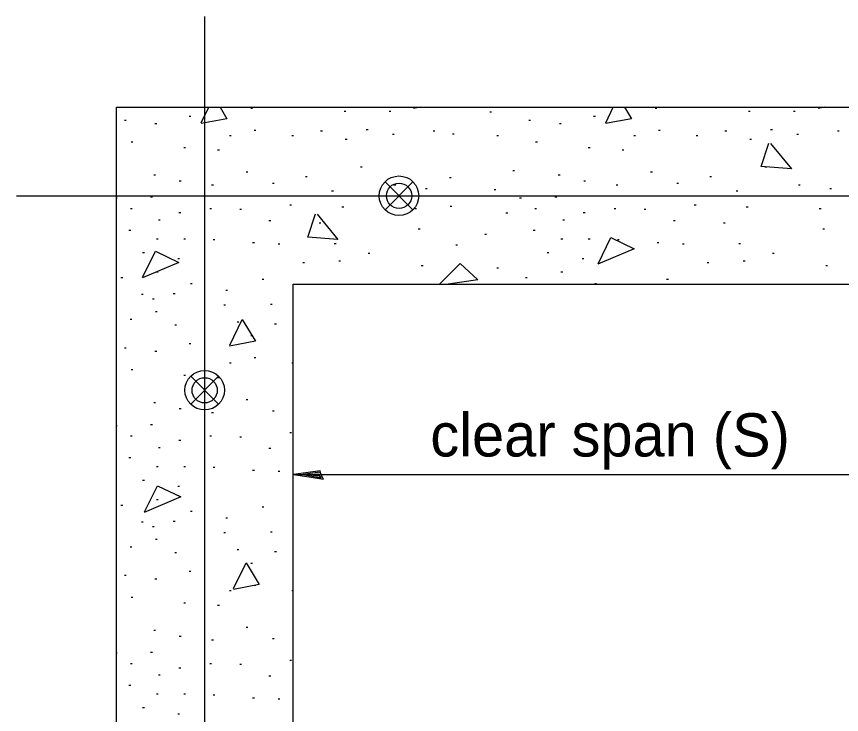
# Model space of a CAD drawing. Extents: x 53821 to 55221, y 43104 to 43593.
# Drawn here: x 54962.97 to 55008.82, y 43327.84 to 43366.6 of the extents above; entities that cross this region are included whole.
import ezdxf

# ---------------------------------------------------------------- set-up
doc = ezdxf.new("R2010")
doc.units = 0
for name, color, linetype in [('Design_EX_Roadway Dimensions', 7, 'Continuous'), ('Design_PR_Roadway Notes', 7, 'Continuous'), ('Removal_Items', 7, 'Continuous'), ('Topo_Building', 7, 'Continuous')]:
    doc.layers.add(name, color=color, linetype=linetype)

msp = doc.modelspace()

# ---------------------------------------------------------------- linework, layer by layer
at = {"layer": 'Design_EX_Roadway Dimensions'}
for p, q in [((54983.452, 43355.872), (54985.006, 43357.422)), ((54983.454, 43357.424), (54985.004, 43355.87)), ((54972.654, 43345.072), (54974.208, 43346.622)), ((54972.656, 43346.624), (54974.206, 43345.07)), ((54978.343, 43341.164), (55037.255, 43341.164))]:
    msp.add_line(p, q, dxfattribs=at)
for points in [[(54973.435, 43345.635), (54973.435, 43366.581)], [(54964.275, 43356.644), (54973.447, 43356.644)], [(54974.429, 43356.644), (54976.395, 43356.644)], [(54977.375, 43356.644), (54987.848, 43356.644)], [(54988.831, 43356.644), (54990.795, 43356.644)], [(54991.776, 43356.644), (55012.723, 43356.644)], [(54973.435, 43342.689), (54973.435, 43344.653)], [(54973.435, 43331.235), (54973.435, 43341.708)], [(54979.897, 43341.141), (54979.845, 43341.373), (54979.188, 43341.273), (54978.343, 43341.164), (54979.245, 43341.04), (54980.036, 43340.901), (54979.897, 43341.141), (54979.828, 43341.295), (54978.911, 43341.163), (54979.913, 43340.987), (54979.765, 43341.184), (54979.344, 43341.157), (54979.749, 43341.096)], [(54973.435, 43328.289), (54973.435, 43330.252)]]:
    msp.add_lwpolyline(points, dxfattribs=at)
for centre in [(54984.229, 43356.647), (54973.431, 43345.847)]:
    msp.add_circle(centre, 1.097, dxfattribs=at)
at = {"layer": 'Design_PR_Roadway Notes'}
for p, q in [((54973.435, 43277.56), (54973.435, 43366.597)), ((54962.975, 43356.644), (55051.901, 43356.644))]:
    msp.add_line(p, q, dxfattribs=at)
at = {"layer": 'Removal_Items'}
for p, q in [((54972.571, 43361.069), (54972.668, 43361.069)), ((54975.989, 43361.516), (54976.088, 43361.516)), ((54981.183, 43361.347), (54981.283, 43361.347)), ((54983.675, 43361.347), (54983.772, 43361.347)), ((54989.268, 43361.305), (54989.365, 43361.305)), ((54995.044, 43361.069), (54995.141, 43361.069)), ((54998.463, 43361.516), (54998.56, 43361.516)), ((55003.653, 43361.347), (55003.752, 43361.347)), ((55006.147, 43361.347), (55006.243, 43361.347)), ((54968.968, 43360.84), (54969.067, 43360.84)), ((54970.671, 43360.651), (54970.771, 43360.651)), ((54991.443, 43360.84), (54991.54, 43360.84)), ((54993.144, 43360.651), (54993.243, 43360.651)), ((54976.181, 43360.291), (54976.279, 43360.291)), ((54979.875, 43360.249), (54979.972, 43360.249)), ((54982.407, 43360.332), (54982.507, 43360.332)), ((54986.123, 43360.249), (54986.221, 43360.249)), ((54998.653, 43360.291), (54998.749, 43360.291)), ((55002.344, 43360.249), (55002.444, 43360.249)), ((55004.88, 43360.332), (55004.979, 43360.332)), ((55008.595, 43360.249), (55008.692, 43360.249)), ((54974.808, 43359.996), (54974.907, 43359.996)), ((54978.269, 43359.996), (54978.368, 43359.996)), ((54981.247, 43359.784), (54981.343, 43359.784)), ((54983.863, 43360.059), (54983.96, 43360.059)), ((54987.197, 43360.08), (54987.296, 43360.08)), ((54989.667, 43359.996), (54989.765, 43359.996)), ((54997.28, 43359.996), (54997.38, 43359.996)), ((55000.741, 43359.996), (55000.84, 43359.996)), ((55003.717, 43359.784), (55003.815, 43359.784)), ((55006.335, 43360.059), (55006.435, 43360.059)), ((54969.349, 43359.637), (54969.447, 43359.637)), ((54972.276, 43359.32), (54972.373, 43359.32)), ((54991.821, 43359.637), (54991.919, 43359.637)), ((54994.748, 43359.32), (54994.847, 43359.32)), ((54974.152, 43359.195), (54974.252, 43359.195)), ((54996.627, 43359.195), (54996.724, 43359.195)), ((54975.736, 43357.969), (54975.837, 43357.969)), ((54982.092, 43358.243), (54982.189, 43358.243)), ((54990.556, 43358.056), (54990.652, 43358.056)), ((54998.211, 43357.969), (54998.308, 43357.969)), ((55004.563, 43358.243), (55004.66, 43358.243)), ((54970.608, 43357.801), (54970.707, 43357.801)), ((54972.023, 43357.464), (54972.123, 43357.464)), ((54979.031, 43357.717), (54979.127, 43357.717)), ((54987.029, 43357.653), (54987.127, 43357.653)), ((54993.08, 43357.801), (54993.179, 43357.801)), ((54994.496, 43357.464), (54994.595, 43357.464)), ((55001.503, 43357.717), (55001.6, 43357.717)), ((54973.816, 43357.253), (54973.915, 43357.253)), ((54977.195, 43357.337), (54977.292, 43357.337)), ((54983.948, 43357.253), (54984.045, 43357.253)), ((54985.7, 43357.043), (54985.799, 43357.043)), ((54989.52, 43357), (54989.619, 43357)), ((54996.288, 43357.253), (54996.387, 43357.253)), ((54999.667, 43357.337), (54999.765, 43357.337)), ((55006.42, 43357.253), (55006.519, 43357.253)), ((55008.173, 43357.043), (55008.271, 43357.043)), ((54970.424, 43356.577), (54970.523, 43356.577)), ((54980.487, 43356.915), (54980.584, 43356.915)), ((54990.933, 43356.532), (54991.035, 43356.532)), ((54992.896, 43356.577), (54992.995, 43356.577)), ((55002.959, 43356.915), (55003.056, 43356.915)), ((54978.164, 43356.132), (54978.261, 43356.132)), ((54981.055, 43356.027), (54981.156, 43356.027)), ((54987.072, 43356.069), (54987.171, 43356.069)), ((55000.637, 43356.132), (55000.735, 43356.132)), ((55003.528, 43356.027), (55003.628, 43356.027)), ((54969.307, 43355.945), (54969.404, 43355.945)), ((54972, 43355.712), (54972.1, 43355.712)), ((54973.711, 43355.945), (54973.808, 43355.945)), ((54975.38, 43355.901), (54975.477, 43355.901)), ((54985.108, 43355.945), (54985.207, 43355.945)), ((54990.173, 43355.691), (54990.272, 43355.691)), ((54991.779, 43355.945), (54991.877, 43355.945)), ((54994.472, 43355.712), (54994.571, 43355.712)), ((54996.183, 43355.945), (54996.283, 43355.945)), ((54997.851, 43355.901), (54997.948, 43355.901)), ((55007.581, 43355.945), (55007.679, 43355.945)), ((54970.861, 43355.309), (54970.959, 43355.309)), ((54977.004, 43355.267), (54977.101, 43355.267)), ((54979.788, 43355.141), (54979.887, 43355.141)), ((54993.332, 43355.309), (54993.431, 43355.309)), ((54999.476, 43355.267), (54999.573, 43355.267)), ((55002.261, 43355.141), (55002.36, 43355.141)), ((54969.221, 43354.74), (54969.319, 43354.74)), ((54985.3, 43354.804), (54985.397, 43354.804)), ((54991.693, 43354.74), (54991.791, 43354.74)), ((55007.772, 43354.804), (55007.869, 43354.804)), ((54970.756, 43354.256), (54970.853, 43354.256)), ((54972.276, 43354.256), (54972.373, 43354.256)), ((54973.9, 43354.212), (54973.997, 43354.212)), ((54988.992, 43354.508), (54989.092, 43354.508)), ((54993.229, 43354.256), (54993.327, 43354.256)), ((54994.748, 43354.256), (54994.847, 43354.256)), ((54996.373, 43354.212), (54996.471, 43354.212)), ((54976.095, 43354.044), (54976.192, 43354.044)), ((54977.509, 43353.98), (54977.608, 43353.98)), ((54980.635, 43354.001), (54980.732, 43354.001)), ((54987.388, 43353.917), (54987.487, 43353.917)), ((54998.567, 43354.044), (54998.667, 43354.044)), ((54999.981, 43353.98), (55000.083, 43353.98)), ((55003.108, 43354.001), (55003.205, 43354.001)), ((54969.981, 43353.496), (54970.079, 43353.496)), ((54982.512, 43353.453), (54982.611, 43353.453)), ((54992.455, 43353.496), (54992.552, 43353.496)), ((55004.987, 43353.453), (55005.084, 43353.453)), ((54971.94, 43353.157), (54972.036, 43353.157)), ((54978.883, 43352.947), (54978.98, 43352.947)), ((54980.887, 43353.032), (54980.984, 43353.032)), ((54994.411, 43353.157), (54994.508, 43353.157)), ((55001.355, 43352.947), (55001.453, 43352.947)), ((55003.36, 43353.032), (55003.46, 43353.032)), ((54970.756, 43352.419), (54970.853, 43352.419)), ((54985.468, 43352.779), (54985.565, 43352.779)), ((54989.668, 43352.651), (54989.765, 43352.651)), ((54993.229, 43352.419), (54993.327, 43352.419)), ((55007.94, 43352.779), (55008.039, 43352.779)), ((54968.779, 43352.1), (54968.876, 43352.1)), ((54976.623, 43352.017), (54976.723, 43352.017)), ((54991.251, 43352.1), (54991.349, 43352.1)), ((54999.096, 43352.017), (54999.196, 43352.017)), ((54972.635, 43351.764), (54972.732, 43351.764)), ((54995.107, 43351.764), (54995.205, 43351.764)), ((54969.917, 43351.173), (54970.016, 43351.173)), ((54971.685, 43351.216), (54971.783, 43351.216)), ((54974.599, 43351.405), (54974.696, 43351.405)), ((54970.523, 43350.92), (54970.62, 43350.92)), ((54974.493, 43350.588), (54974.589, 43350.588)), ((54977.088, 43350.625), (54977.188, 43350.625)), ((54970.691, 43350.211), (54970.788, 43350.211)), ((54969.285, 43349.787), (54969.381, 43349.787)), ((54975.229, 43349.64), (54975.327, 43349.64)), ((54971.768, 43349.469), (54971.867, 43349.469)), ((54977.32, 43349.533), (54977.42, 43349.533)), ((54975.989, 43348.881), (54976.088, 43348.881)), ((54972.571, 43348.436), (54972.668, 43348.436)), ((54968.968, 43348.205), (54969.067, 43348.205)), ((54970.671, 43348.016), (54970.771, 43348.016)), ((54974.808, 43347.36), (54974.907, 43347.36)), ((54976.181, 43347.656), (54976.279, 43347.656)), ((54969.349, 43347.003), (54969.447, 43347.003)), ((54972.276, 43346.685), (54972.373, 43346.685)), ((54974.152, 43346.556), (54974.252, 43346.556)), ((54970.608, 43345.164), (54970.707, 43345.164)), ((54975.736, 43345.333), (54975.837, 43345.333)), ((54972.023, 43344.828), (54972.123, 43344.828)), ((54973.816, 43344.616), (54973.915, 43344.616)), ((54977.195, 43344.7), (54977.292, 43344.7)), ((54970.424, 43343.941), (54970.523, 43343.941)), ((54969.307, 43343.308), (54969.404, 43343.308)), ((54973.711, 43343.308), (54973.808, 43343.308)), ((54975.38, 43343.267), (54975.477, 43343.267)), ((54978.164, 43343.497), (54978.261, 43343.497)), ((54972, 43343.075), (54972.1, 43343.075)), ((54970.861, 43342.675), (54970.959, 43342.675)), ((54977.004, 43342.633), (54977.101, 43342.633)), ((54969.221, 43342.105), (54969.319, 43342.105)), ((54970.756, 43341.621), (54970.853, 43341.621)), ((54972.276, 43341.621), (54972.373, 43341.621)), ((54973.9, 43341.577), (54973.997, 43341.577)), ((54976.095, 43341.409), (54976.192, 43341.409)), ((54977.509, 43341.345), (54977.608, 43341.345)), ((54969.981, 43340.86), (54970.079, 43340.86)), ((54971.94, 43340.523), (54972.036, 43340.523)), ((54970.756, 43339.784), (54970.853, 43339.784)), ((54968.779, 43339.465), (54968.876, 43339.465)), ((54972.635, 43339.129), (54972.732, 43339.129)), ((54976.623, 43339.381), (54976.723, 43339.381)), ((54974.599, 43338.769), (54974.696, 43338.769)), ((54969.917, 43338.537), (54970.016, 43338.537)), ((54970.523, 43338.283), (54970.62, 43338.283)), ((54971.685, 43338.58), (54971.783, 43338.58)), ((54974.493, 43337.953), (54974.589, 43337.953)), ((54977.088, 43337.988), (54977.188, 43337.988)), ((54970.691, 43337.573), (54970.788, 43337.573)), ((54969.285, 43337.153), (54969.381, 43337.153)), ((54971.768, 43336.836), (54971.867, 43336.836)), ((54975.229, 43337.004), (54975.327, 43337.004)), ((54977.32, 43336.899), (54977.42, 43336.899)), ((54975.989, 43336.244), (54976.088, 43336.244)), ((54968.968, 43335.569), (54969.067, 43335.569)), ((54972.571, 43335.801), (54972.668, 43335.801)), ((54970.671, 43335.379), (54970.771, 43335.379)), ((54976.181, 43335.02), (54976.279, 43335.02)), ((54974.808, 43334.724), (54974.907, 43334.724)), ((54969.349, 43334.365), (54969.447, 43334.365)), ((54972.276, 43334.049), (54972.373, 43334.049)), ((54974.152, 43333.921), (54974.252, 43333.921)), ((54975.736, 43332.697), (54975.837, 43332.697)), ((54970.608, 43332.529), (54970.707, 43332.529)), ((54972.023, 43332.192), (54972.123, 43332.192)), ((54973.816, 43331.98), (54973.915, 43331.98)), ((54977.195, 43332.065), (54977.292, 43332.065)), ((54970.424, 43331.307), (54970.523, 43331.307)), ((54978.164, 43330.86), (54978.261, 43330.86)), ((54969.307, 43330.673), (54969.404, 43330.673)), ((54972, 43330.44), (54972.1, 43330.44)), ((54973.711, 43330.673), (54973.808, 43330.673)), ((54975.38, 43330.628), (54975.477, 43330.628)), ((54970.861, 43330.037), (54970.959, 43330.037)), ((54977.004, 43329.997), (54977.101, 43329.997)), ((54969.221, 43329.469), (54969.319, 43329.469)), ((54970.756, 43328.984), (54970.853, 43328.984)), ((54972.276, 43328.984), (54972.373, 43328.984)), ((54973.9, 43328.941), (54973.997, 43328.941)), ((54976.095, 43328.772), (54976.192, 43328.772)), ((54977.509, 43328.708), (54977.608, 43328.708)), ((54969.981, 43328.224), (54970.079, 43328.224)), ((54971.94, 43327.888), (54972.036, 43327.888))]:
    msp.add_line(p, q, dxfattribs=at)
for points in [[(54973.244, 43360.701), (54973.655, 43361.555)], [(54974.285, 43361.555), (54974.671, 43360.924)], [(54985.424, 43361.555), (54985.044, 43361.491)], [(54995.716, 43360.701), (54996.125, 43361.555)], [(54996.759, 43361.555), (54997.141, 43360.924)], [(55007.899, 43361.555), (55007.516, 43361.491)], [(54974.671, 43360.924), (54973.231, 43360.652)], [(54997.141, 43360.924), (54995.704, 43360.652)], [(55004.879, 43359.545), (55006.032, 43358.145), (55004.361, 43358.268), (55004.781, 43359.571)], [(54968.525, 43356.532), (54968.56, 43356.532)], [(54979.684, 43355.621), (54980.836, 43354.221), (54979.165, 43354.344), (54979.584, 43355.647)], [(54995.289, 43352.872), (54996.001, 43354.321), (54997.305, 43353.705), (54995.275, 43352.841)], [(54969.984, 43352.109), (54970.696, 43353.559), (54972, 43352.943), (54969.968, 43352.079)], [(54986.472, 43351.736), (54987.624, 43352.885)], [(54987.624, 43352.885), (54988.608, 43351.979)], [(54988.608, 43351.979), (54986.955, 43351.736)], [(54974.823, 43348.34), (54975.512, 43349.765), (54976.249, 43348.564), (54974.809, 43348.292)], [(54978.269, 43347.36), (54978.343, 43347.36)], [(54968.525, 43343.897), (54968.56, 43343.897)], [(54970.093, 43339.089), (54970.805, 43340.54), (54972.109, 43339.927), (54970.077, 43339.063)], [(54975.041, 43334.833), (54975.731, 43336.259), (54976.468, 43335.053), (54975.028, 43334.784)], [(54978.269, 43334.724), (54978.343, 43334.724)], [(54968.525, 43331.261), (54968.56, 43331.261)]]:
    msp.add_lwpolyline(points, dxfattribs=at)
at = {"layer": 'Topo_Building'}
for p, q in [((54968.525, 43361.555), (55047.076, 43361.555)), ((54968.525, 43283.004), (54968.525, 43361.555)), ((54978.343, 43292.824), (54978.343, 43351.736)), ((54978.343, 43351.736), (55037.255, 43351.736))]:
    msp.add_line(p, q, dxfattribs=at)
for centre in [(54984.232, 43356.643), (54973.432, 43345.842)]:
    msp.add_circle(centre, 0.702, dxfattribs=at)

# ---------------------------------------------------------------- texts
at = {"layer": 'Design_EX_Roadway Dimensions'}
msp.add_text('clear span (S)', height=2.4, dxfattribs=at).set_placement((54985.97, 43342.168))

doc.saveas('drawing.dxf')
